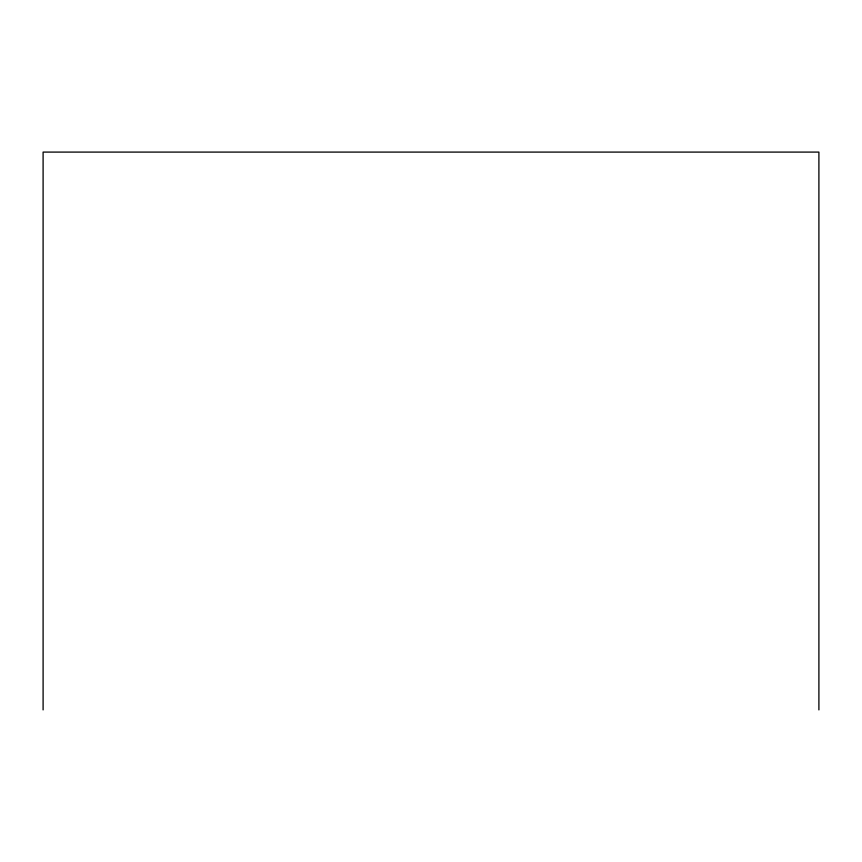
<?xml version="1.0" encoding="UTF-8"?>
<svg xmlns="http://www.w3.org/2000/svg" width="862" height="862" viewBox="0 0 862 862"><rect width="100%" height="100%" fill="white"/><g stroke="black" fill="none" stroke-linecap="round" stroke-linejoin="round"><path stroke-width="1.29" d="M818.9 709.911L818.9 152.089L43.1 152.089L43.1 709.911"/></g></svg>
